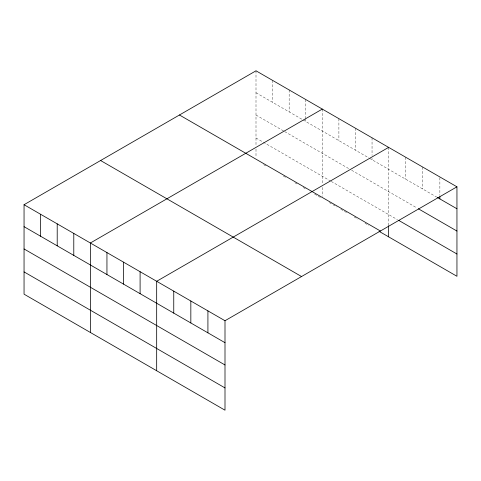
<?xml version="1.0" encoding="UTF-8"?>
<svg xmlns="http://www.w3.org/2000/svg" width="481" height="481" viewBox="0 0 481 481"><rect width="100%" height="100%" fill="white"/><g stroke="black" fill="none" stroke-linecap="round" stroke-linejoin="round"><path stroke-width="0.36" stroke-dasharray="2.4 1.8" d="M256 92.761L302.549 119.637M303.186 120.003L368.861 157.924M369.498 158.291L436.706 197.09M256 115.037L284.055 131.235M284.692 131.608L349.092 168.789M351.647 170.256L417.093 208.045M256 137.993L330.603 181.06M331.241 181.427L397.486 219.673M263.654 164.682L266.203 166.155M283.417 176.094L285.967 177.567M294.895 182.72L297.444 184.193M303.186 187.506L305.736 188.979M314.664 194.138L320.4 197.45M329.329 202.603L336.977 207.016M340.807 209.229L347.817 213.275M354.196 216.961L358.02 219.168M365.037 223.214L368.861 225.427M439.868 177.687L439.868 195.256M422.787 167.093L422.787 189.057M405.705 157.233L405.705 179.197M388.63 147.372L388.63 224.958M372.047 137.8L372.047 155.369M372.047 158.297L372.047 159.764M355.471 128.229L355.471 150.192M338.895 118.657L338.895 140.62M322.312 109.085L322.312 183.7M322.312 187.416L322.312 196.326M305.736 99.513L305.736 117.815M305.736 118.548L305.736 121.477M289.159 89.941L289.159 111.905M272.577 80.375L272.577 102.333M256 70.803L256 146.158M256 149.128L256 157.299"/><path stroke-width="0.72" d="M456.95 186.82L225 320.731L225 410.197L24.05 294.18L24.05 204.714L256 70.803L456.95 186.82L456.95 276.286L379.064 231.319M322.312 109.085L90.362 243.001L90.362 332.467M388.63 147.372L156.674 281.289L156.674 370.755M437.337 197.457L456.95 208.778M418.362 208.778L456.95 231.054M398.749 220.406L456.95 254.01M179.455 114.995L380.405 231.012M100.595 160.522L301.545 276.539M24.05 204.714L225 320.731M24.05 226.677L225 342.694M24.05 248.954L225 364.971M24.05 271.903L225 387.92M439.868 196.723L439.868 198.918M388.63 225.697L388.63 236.838M207.918 310.87L207.918 332.834M190.837 301.01L190.837 322.973M173.755 291.149L173.755 313.113M140.097 271.717L140.097 293.681M123.521 262.145L123.521 284.109M106.944 252.573L106.944 274.537M73.785 233.429L73.785 255.393M57.209 223.857L57.209 245.821M40.626 214.285L40.626 236.249"/></g></svg>
